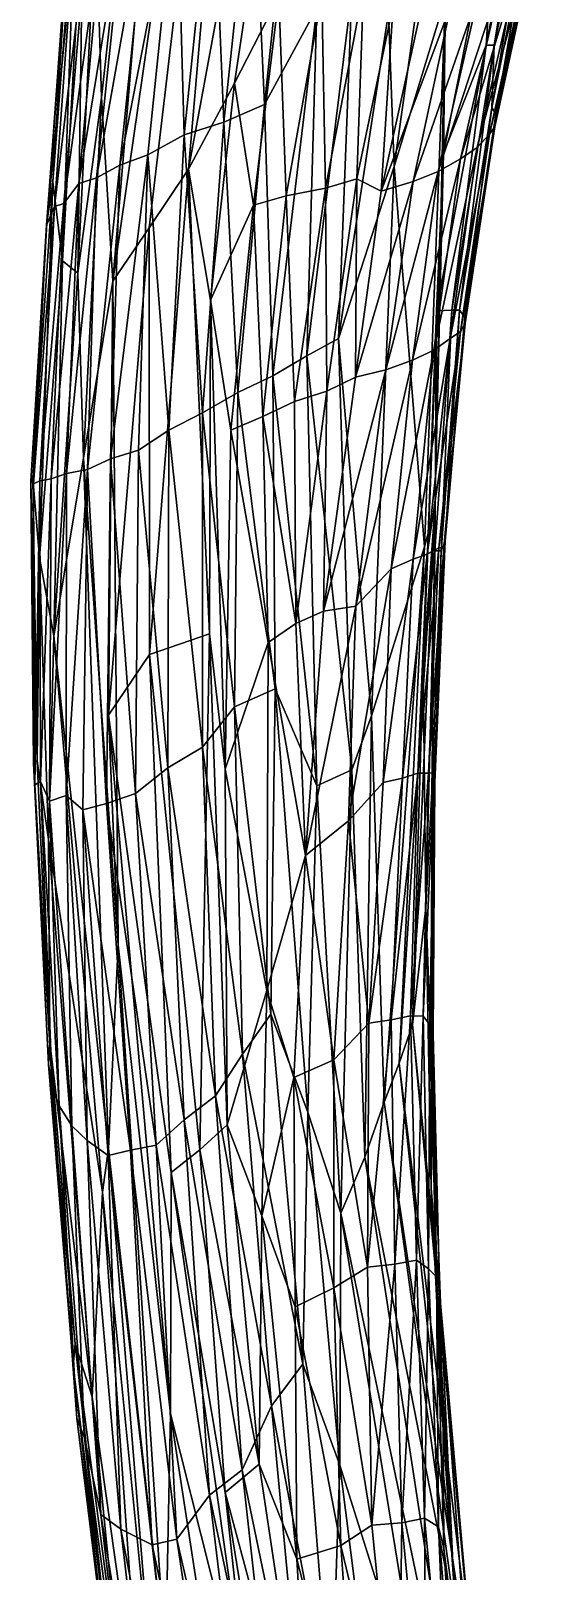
# Model space of a CAD drawing. Extents: x -1.56 to 1.56, y -5.64 to 3.99.
# Drawn here: x -1.072 to -0.78, y -4.516 to -3.631 of the extents above; entities that cross this region are included whole.
import ezdxf

# ---------------------------------------------------------------- set-up
doc = ezdxf.new("R2010")
doc.units = 0
doc.layers.add('MAMMOTH$LWO', color=1, linetype='CONTINUOUS')

msp = doc.modelspace()

# ---------------------------------------------------------------- linework, layer by layer
at = {"layer": 'MAMMOTH$LWO'}
for points in [[(-1.03429, -3.56271, 2.83357), (-1.03093, -3.66946, 2.77897), (-0.96575, -3.07878, 3.4037)], [(-1.03093, -3.66946, 2.77897), (-1.02451, -3.77511, 2.72269), (-0.96575, -3.07878, 3.4037)], [(-0.93016, -3.12251, 3.41771), (-0.96575, -3.07878, 3.4037), (-1.02451, -3.77511, 2.72269)], [(-1.02451, -3.77511, 2.72269), (-1.00351, -3.7444, 2.77259), (-0.93016, -3.12251, 3.41771)], [(-1.00351, -3.7444, 2.77259), (-0.98106, -3.71069, 2.81927), (-0.93016, -3.12251, 3.41771)], [(-0.87926, -3.15901, 3.42577), (-0.93016, -3.12251, 3.41771), (-0.98106, -3.71069, 2.81927)], [(-0.98106, -3.71069, 2.81927), (-0.95458, -3.66121, 2.87691), (-0.87926, -3.15901, 3.42577)], [(-0.95458, -3.66121, 2.87691), (-0.92901, -3.61146, 2.93473), (-0.87926, -3.15901, 3.42577)], [(-0.91599, -3.47113, 2.56502), (-0.93736, -3.6734, 2.41198), (-0.94407, -3.52638, 2.52479)], [(-0.93736, -3.6734, 2.41198), (-0.91599, -3.47113, 2.56502), (-0.90726, -3.61804, 2.45174)], [(-0.80527, -3.63942, 2.60022), (-0.80996, -3.63945, 2.5711), (-0.78007, -3.48715, 2.69904)], [(-0.80996, -3.63945, 2.5711), (-0.80402, -3.54842, 2.60977), (-0.78007, -3.48715, 2.69904)], [(-0.78086, -3.52314, 2.69731), (-0.80527, -3.63942, 2.60022), (-0.78007, -3.48715, 2.69904)], [(-0.80669, -3.67523, 2.59843), (-0.78086, -3.52314, 2.69731), (-0.78358, -3.55904, 2.69601)], [(-0.78086, -3.52314, 2.69731), (-0.80669, -3.67523, 2.59843), (-0.80527, -3.63942, 2.60022)], [(-0.96693, -3.53183, 2.52727), (-0.9835, -3.69086, 2.41111), (-0.98772, -3.54028, 2.53349)], [(-0.9835, -3.69086, 2.41111), (-0.96693, -3.53183, 2.52727), (-0.96066, -3.68369, 2.40646)], [(-0.96066, -3.68369, 2.40646), (-0.96693, -3.53183, 2.52727), (-0.94407, -3.52638, 2.52479)], [(-0.93736, -3.6734, 2.41198), (-0.96066, -3.68369, 2.40646), (-0.94407, -3.52638, 2.52479)], [(-0.86276, -3.70906, 2.43225), (-0.86611, -3.62078, 2.47817), (-0.83682, -3.52451, 2.57126)], [(-0.86276, -3.70906, 2.43225), (-0.83682, -3.52451, 2.57126), (-0.83323, -3.61205, 2.52434)], [(-1.00438, -3.70244, 2.41747), (-1.02041, -3.70845, 2.43623), (-0.98772, -3.54028, 2.53349)], [(-1.02041, -3.70845, 2.43623), (-1.00361, -3.54548, 2.55015), (-0.98772, -3.54028, 2.53349)], [(-0.9835, -3.69086, 2.41111), (-1.00438, -3.70244, 2.41747), (-0.98772, -3.54028, 2.53349)], [(-1.04988, -3.5709, 2.72385), (-1.05899, -3.71797, 2.6503), (-1.04567, -3.54743, 2.77844)], [(-1.05899, -3.71797, 2.6503), (-1.0533, -3.76333, 2.65907), (-1.04567, -3.54743, 2.77844)], [(-1.0533, -3.76333, 2.65907), (-1.04142, -3.55525, 2.8063), (-1.04567, -3.54743, 2.77844)], [(-1.00361, -3.54548, 2.55015), (-1.03378, -3.71566, 2.45551), (-1.01687, -3.55237, 2.5688)], [(-1.03378, -3.71566, 2.45551), (-1.00361, -3.54548, 2.55015), (-1.02041, -3.70845, 2.43623)], [(-0.80402, -3.54842, 2.60977), (-0.83448, -3.70159, 2.48272), (-0.83323, -3.61205, 2.52434)], [(-0.80402, -3.54842, 2.60977), (-0.80996, -3.63945, 2.5711), (-0.83448, -3.70159, 2.48272)], [(-1.04458, -3.77049, 2.68574), (-1.04142, -3.55525, 2.8063), (-1.0533, -3.76333, 2.65907)], [(-1.04142, -3.55525, 2.8063), (-1.04458, -3.77049, 2.68574), (-1.03429, -3.56271, 2.83357)], [(-1.03378, -3.71566, 2.45551), (-1.04395, -3.71892, 2.48173), (-1.01687, -3.55237, 2.5688)], [(-1.04395, -3.71892, 2.48173), (-1.0297, -3.5623, 2.59038), (-1.01687, -3.55237, 2.5688)], [(-1.0297, -3.5623, 2.59038), (-1.05267, -3.73034, 2.50506), (-1.03923, -3.57338, 2.61322)], [(-1.05267, -3.73034, 2.50506), (-1.0297, -3.5623, 2.59038), (-1.04395, -3.71892, 2.48173)], [(-1.04458, -3.77049, 2.68574), (-1.03093, -3.66946, 2.77897), (-1.03429, -3.56271, 2.83357)], [(-0.8044, -3.67902, 2.62847), (-0.80669, -3.67523, 2.59843), (-0.78358, -3.55904, 2.69601)], [(-0.80502, -3.68629, 2.65408), (-0.78111, -3.56701, 2.72165), (-0.78081, -3.57456, 2.74745)], [(-0.78111, -3.56701, 2.72165), (-0.80502, -3.68629, 2.65408), (-0.8044, -3.67902, 2.62847)], [(-0.78111, -3.56701, 2.72165), (-0.8044, -3.67902, 2.62847), (-0.78358, -3.55904, 2.69601)], [(-1.06243, -3.74147, 2.59573), (-1.04988, -3.5709, 2.72385), (-1.05128, -3.5944, 2.66912)], [(-1.05899, -3.71797, 2.6503), (-1.04988, -3.5709, 2.72385), (-1.06243, -3.74147, 2.59573)], [(-1.05267, -3.73034, 2.50506), (-1.05806, -3.73205, 2.53502), (-1.03923, -3.57338, 2.61322)], [(-1.05806, -3.73205, 2.53502), (-1.04719, -3.5836, 2.6409), (-1.03923, -3.57338, 2.61322)], [(-0.78441, -3.58371, 2.77235), (-0.80812, -3.69056, 2.68182), (-0.78081, -3.57456, 2.74745)], [(-0.80812, -3.69056, 2.68182), (-0.80502, -3.68629, 2.65408), (-0.78081, -3.57456, 2.74745)], [(-1.04719, -3.5836, 2.6409), (-1.06259, -3.7428, 2.56316), (-1.05128, -3.5944, 2.66912)], [(-1.06259, -3.7428, 2.56316), (-1.04719, -3.5836, 2.6409), (-1.05806, -3.73205, 2.53502)], [(-0.81506, -3.6983, 2.70598), (-0.78441, -3.58371, 2.77235), (-0.7909, -3.59185, 2.79698)], [(-0.78441, -3.58371, 2.77235), (-0.81506, -3.6983, 2.70598), (-0.80812, -3.69056, 2.68182)], [(-0.82463, -3.70477, 2.7309), (-0.81506, -3.6983, 2.70598), (-0.7909, -3.59185, 2.79698)], [(-0.8011, -3.60099, 2.81916), (-0.82463, -3.70477, 2.7309), (-0.7909, -3.59185, 2.79698)], [(-1.06259, -3.7428, 2.56316), (-1.06243, -3.74147, 2.59573), (-1.05128, -3.5944, 2.66912)], [(-0.83751, -3.71201, 2.75162), (-0.8011, -3.60099, 2.81916), (-0.81396, -3.60864, 2.84052)], [(-0.82463, -3.70477, 2.7309), (-0.8011, -3.60099, 2.81916), (-0.83751, -3.71201, 2.75162)], [(-0.95458, -3.66121, 2.87691), (-0.94357, -3.7313, 2.82399), (-0.92901, -3.61146, 2.93473)], [(-0.94357, -3.7313, 2.82399), (-0.92493, -3.72605, 2.82882), (-0.92901, -3.61146, 2.93473)], [(-0.92493, -3.72605, 2.82882), (-0.90442, -3.61058, 2.93416), (-0.92901, -3.61146, 2.93473)], [(-0.90218, -3.72149, 2.82464), (-0.90442, -3.61058, 2.93416), (-0.92493, -3.72605, 2.82882)], [(-0.91292, -3.81798, 2.32677), (-0.88723, -3.60878, 2.46928), (-0.89477, -3.80797, 2.34337)], [(-0.91292, -3.81798, 2.32677), (-0.90726, -3.61804, 2.45174), (-0.88723, -3.60878, 2.46928)], [(-0.90442, -3.61058, 2.93416), (-0.90218, -3.72149, 2.82464), (-0.8804, -3.60661, 2.93059)], [(-0.90218, -3.72149, 2.82464), (-0.88435, -3.71625, 2.81715), (-0.8804, -3.60661, 2.93059)], [(-0.88723, -3.60878, 2.46928), (-0.86611, -3.62078, 2.47817), (-0.89477, -3.80797, 2.34337)], [(-0.88435, -3.71625, 2.81715), (-0.86332, -3.61638, 2.90549), (-0.8804, -3.60661, 2.93059)], [(-0.85194, -3.71771, 2.77282), (-0.83751, -3.71201, 2.75162), (-0.81396, -3.60864, 2.84052)], [(-0.83019, -3.61655, 2.85973), (-0.85194, -3.71771, 2.77282), (-0.81396, -3.60864, 2.84052)], [(-0.93736, -3.6734, 2.41198), (-0.90726, -3.61804, 2.45174), (-0.93261, -3.82951, 2.31308)], [(-0.90726, -3.61804, 2.45174), (-0.91292, -3.81798, 2.32677), (-0.93261, -3.82951, 2.31308)], [(-0.87034, -3.72321, 2.78996), (-0.86332, -3.61638, 2.90549), (-0.88435, -3.71625, 2.81715)], [(-0.86332, -3.61638, 2.90549), (-0.87034, -3.72321, 2.78996), (-0.84831, -3.62287, 2.87785)], [(-0.87034, -3.72321, 2.78996), (-0.83019, -3.61655, 2.85973), (-0.84831, -3.62287, 2.87785)], [(-0.85194, -3.71771, 2.77282), (-0.83019, -3.61655, 2.85973), (-0.87034, -3.72321, 2.78996)], [(-0.84533, -3.92772, 2.36072), (-0.86276, -3.70906, 2.43225), (-0.83323, -3.61205, 2.52434)], [(-0.83943, -3.90594, 2.38811), (-0.84533, -3.92772, 2.36072), (-0.83323, -3.61205, 2.52434)], [(-0.83448, -3.70159, 2.48272), (-0.83943, -3.90594, 2.38811), (-0.83323, -3.61205, 2.52434)], [(-0.86611, -3.62078, 2.47817), (-0.86276, -3.70906, 2.43225), (-0.89477, -3.80797, 2.34337)], [(-0.80996, -3.63945, 2.5711), (-0.82976, -3.79168, 2.47107), (-0.83849, -3.79202, 2.44311)], [(-0.83448, -3.70159, 2.48272), (-0.80996, -3.63945, 2.5711), (-0.83849, -3.79202, 2.44311)], [(-0.82976, -3.79168, 2.47107), (-0.80527, -3.63942, 2.60022), (-0.82525, -3.79172, 2.50024)], [(-0.82976, -3.79168, 2.47107), (-0.80996, -3.63945, 2.5711), (-0.80527, -3.63942, 2.60022)], [(-0.80527, -3.63942, 2.60022), (-0.80669, -3.67523, 2.59843), (-0.82525, -3.79172, 2.50024)], [(-0.96838, -3.78592, 2.77256), (-0.95458, -3.66121, 2.87691), (-0.98106, -3.71069, 2.81927)], [(-0.94357, -3.7313, 2.82399), (-0.95458, -3.66121, 2.87691), (-0.96838, -3.78592, 2.77256)], [(-1.04458, -3.77049, 2.68574), (-1.04136, -3.87678, 2.63059), (-1.03093, -3.66946, 2.77897)], [(-1.03093, -3.66946, 2.77897), (-1.04136, -3.87678, 2.63059), (-1.02451, -3.77511, 2.72269)], [(-0.95273, -3.83892, 2.30581), (-0.96066, -3.68369, 2.40646), (-0.93736, -3.6734, 2.41198)], [(-0.95273, -3.83892, 2.30581), (-0.93736, -3.6734, 2.41198), (-0.93261, -3.82951, 2.31308)], [(-0.80669, -3.67523, 2.59843), (-0.82231, -3.7957, 2.53046), (-0.82525, -3.79172, 2.50024)], [(-0.82231, -3.7957, 2.53046), (-0.80669, -3.67523, 2.59843), (-0.8044, -3.67902, 2.62847)], [(-0.82231, -3.7957, 2.53046), (-0.8044, -3.67902, 2.62847), (-0.82194, -3.79944, 2.56082)], [(-0.8044, -3.67902, 2.62847), (-0.80502, -3.68629, 2.65408), (-0.82194, -3.79944, 2.56082)], [(-0.99224, -3.86064, 2.3068), (-1.00438, -3.70244, 2.41747), (-0.9835, -3.69086, 2.41111)], [(-0.99224, -3.86064, 2.3068), (-0.9835, -3.69086, 2.41111), (-0.97286, -3.8507, 2.30317)], [(-0.9835, -3.69086, 2.41111), (-0.96066, -3.68369, 2.40646), (-0.97286, -3.8507, 2.30317)], [(-0.96066, -3.68369, 2.40646), (-0.95273, -3.83892, 2.30581), (-0.97286, -3.8507, 2.30317)], [(-0.80812, -3.69056, 2.68182), (-0.81506, -3.6983, 2.70598), (-0.83057, -3.80791, 2.61684)], [(-0.8248, -3.80399, 2.58902), (-0.80812, -3.69056, 2.68182), (-0.83057, -3.80791, 2.61684)], [(-0.80502, -3.68629, 2.65408), (-0.8248, -3.80399, 2.58902), (-0.82194, -3.79944, 2.56082)], [(-0.8248, -3.80399, 2.58902), (-0.80502, -3.68629, 2.65408), (-0.80812, -3.69056, 2.68182)], [(-0.81506, -3.6983, 2.70598), (-0.83998, -3.81474, 2.64238), (-0.83057, -3.80791, 2.61684)], [(-0.83998, -3.81474, 2.64238), (-0.81506, -3.6983, 2.70598), (-0.82463, -3.70477, 2.7309)], [(-1.02041, -3.70845, 2.43623), (-1.02576, -3.87717, 2.33009), (-1.03903, -3.88322, 2.34866)], [(-1.03378, -3.71566, 2.45551), (-1.02041, -3.70845, 2.43623), (-1.03903, -3.88322, 2.34866)], [(-1.02576, -3.87717, 2.33009), (-1.00438, -3.70244, 2.41747), (-1.00972, -3.87224, 2.31383)], [(-1.00438, -3.70244, 2.41747), (-1.02576, -3.87717, 2.33009), (-1.02041, -3.70845, 2.43623)], [(-1.00438, -3.70244, 2.41747), (-0.99224, -3.86064, 2.3068), (-1.00972, -3.87224, 2.31383)], [(-0.86276, -3.70906, 2.43225), (-0.87587, -4.02476, 2.26809), (-0.89477, -3.80797, 2.34337)], [(-0.87587, -4.02476, 2.26809), (-0.86276, -3.70906, 2.43225), (-0.84533, -3.92772, 2.36072)], [(-0.83998, -3.81474, 2.64238), (-0.82463, -3.70477, 2.7309), (-0.85236, -3.82044, 2.66686)], [(-0.82463, -3.70477, 2.7309), (-0.83751, -3.71201, 2.75162), (-0.85236, -3.82044, 2.66686)], [(-0.84618, -3.99734, 2.35063), (-0.83448, -3.70159, 2.48272), (-0.83849, -3.79202, 2.44311)], [(-0.83943, -3.90594, 2.38811), (-0.83448, -3.70159, 2.48272), (-0.84618, -3.99734, 2.35063)], [(-1.05899, -3.71797, 2.6503), (-1.06243, -3.74147, 2.59573), (-1.07045, -3.88851, 2.52203)], [(-1.0666, -3.93392, 2.53098), (-1.05899, -3.71797, 2.6503), (-1.07045, -3.88851, 2.52203)], [(-1.05899, -3.71797, 2.6503), (-1.0666, -3.93392, 2.53098), (-1.0533, -3.76333, 2.65907)], [(-1.05103, -3.88551, 2.37292), (-1.03378, -3.71566, 2.45551), (-1.03903, -3.88322, 2.34866)], [(-1.03378, -3.71566, 2.45551), (-1.05103, -3.88551, 2.37292), (-1.04395, -3.71892, 2.48173)], [(-1.00351, -3.7444, 2.77259), (-1.00341, -3.98962, 2.62945), (-0.98106, -3.71069, 2.81927)], [(-1.00341, -3.98962, 2.62945), (-0.96899, -3.97761, 2.64751), (-0.98106, -3.71069, 2.81927)], [(-0.96899, -3.97761, 2.64751), (-0.96838, -3.78592, 2.77256), (-0.98106, -3.71069, 2.81927)], [(-0.90218, -3.72149, 2.82464), (-0.90148, -3.83833, 2.71877), (-0.88435, -3.71625, 2.81715)], [(-0.88435, -3.71625, 2.81715), (-0.90148, -3.83833, 2.71877), (-0.88498, -3.83019, 2.70792)], [(-0.87034, -3.72321, 2.78996), (-0.88435, -3.71625, 2.81715), (-0.88498, -3.83019, 2.70792)], [(-0.86752, -3.826, 2.68813), (-0.85194, -3.71771, 2.77282), (-0.88498, -3.83019, 2.70792)], [(-0.85194, -3.71771, 2.77282), (-0.87034, -3.72321, 2.78996), (-0.88498, -3.83019, 2.70792)], [(-0.83751, -3.71201, 2.75162), (-0.86752, -3.826, 2.68813), (-0.85236, -3.82044, 2.66686)], [(-0.86752, -3.826, 2.68813), (-0.83751, -3.71201, 2.75162), (-0.85194, -3.71771, 2.77282)], [(-1.04395, -3.71892, 2.48173), (-1.05103, -3.88551, 2.37292), (-1.05984, -3.88854, 2.39853)], [(-1.05267, -3.73034, 2.50506), (-1.04395, -3.71892, 2.48173), (-1.05984, -3.88854, 2.39853)], [(-0.94357, -3.7313, 2.82399), (-0.93819, -3.85287, 2.72644), (-0.92493, -3.72605, 2.82882)], [(-0.92493, -3.72605, 2.82882), (-0.93819, -3.85287, 2.72644), (-0.92001, -3.84427, 2.72701)], [(-0.90218, -3.72149, 2.82464), (-0.92493, -3.72605, 2.82882), (-0.92001, -3.84427, 2.72701)], [(-0.90148, -3.83833, 2.71877), (-0.90218, -3.72149, 2.82464), (-0.92001, -3.84427, 2.72701)], [(-1.05806, -3.73205, 2.53502), (-1.06638, -3.88986, 2.42776), (-1.07013, -3.89152, 2.45749)], [(-1.06259, -3.7428, 2.56316), (-1.05806, -3.73205, 2.53502), (-1.07013, -3.89152, 2.45749)], [(-1.06638, -3.88986, 2.42776), (-1.05267, -3.73034, 2.50506), (-1.05984, -3.88854, 2.39853)], [(-1.05267, -3.73034, 2.50506), (-1.06638, -3.88986, 2.42776), (-1.05806, -3.73205, 2.53502)], [(-0.94357, -3.7313, 2.82399), (-0.96838, -3.78592, 2.77256), (-0.95672, -3.86067, 2.7249)], [(-0.93819, -3.85287, 2.72644), (-0.94357, -3.7313, 2.82399), (-0.95672, -3.86067, 2.7249)], [(-1.06243, -3.74147, 2.59573), (-1.07158, -3.88999, 2.48976), (-1.07045, -3.88851, 2.52203)], [(-1.06259, -3.7428, 2.56316), (-1.07158, -3.88999, 2.48976), (-1.06243, -3.74147, 2.59573)], [(-1.07158, -3.88999, 2.48976), (-1.06259, -3.7428, 2.56316), (-1.07013, -3.89152, 2.45749)], [(-1.02696, -4.02441, 2.58616), (-1.00351, -3.7444, 2.77259), (-1.02451, -3.77511, 2.72269)], [(-1.00341, -3.98962, 2.62945), (-1.00351, -3.7444, 2.77259), (-1.02696, -4.02441, 2.58616)], [(-1.0533, -3.76333, 2.65907), (-1.0666, -3.93392, 2.53098), (-1.05835, -3.97889, 2.539)], [(-1.04458, -3.77049, 2.68574), (-1.0533, -3.76333, 2.65907), (-1.05835, -3.97889, 2.539)], [(-1.04136, -3.87678, 2.63059), (-1.04458, -3.77049, 2.68574), (-1.05835, -3.97889, 2.539)], [(-1.04136, -3.87678, 2.63059), (-1.02132, -4.15672, 2.50796), (-1.02451, -3.77511, 2.72269)], [(-1.02132, -4.15672, 2.50796), (-1.02696, -4.02441, 2.58616), (-1.02451, -3.77511, 2.72269)], [(-0.95998, -4.05554, 2.60482), (-0.96838, -3.78592, 2.77256), (-0.96899, -3.97761, 2.64751)], [(-0.96838, -3.78592, 2.77256), (-0.95998, -4.05554, 2.60482), (-0.95672, -3.86067, 2.7249)], [(-0.83938, -3.93007, 2.40052), (-0.84618, -3.99734, 2.35063), (-0.83849, -3.79202, 2.44311)], [(-0.82976, -3.79168, 2.47107), (-0.83938, -3.93007, 2.40052), (-0.83849, -3.79202, 2.44311)], [(-0.83938, -3.93007, 2.40052), (-0.82976, -3.79168, 2.47107), (-0.83584, -3.93001, 2.42968)], [(-0.83584, -3.93001, 2.42968), (-0.82976, -3.79168, 2.47107), (-0.82525, -3.79172, 2.50024)], [(-0.83356, -3.92453, 2.4588), (-0.83584, -3.93001, 2.42968), (-0.82525, -3.79172, 2.50024)], [(-0.8342, -3.9281, 2.48888), (-0.82231, -3.7957, 2.53046), (-0.82194, -3.79944, 2.56082)], [(-0.83356, -3.92453, 2.4588), (-0.82231, -3.7957, 2.53046), (-0.8342, -3.9281, 2.48888)], [(-0.82231, -3.7957, 2.53046), (-0.83356, -3.92453, 2.4588), (-0.82525, -3.79172, 2.50024)], [(-0.84386, -3.93192, 2.54311), (-0.8248, -3.80399, 2.58902), (-0.83057, -3.80791, 2.61684)], [(-0.8372, -3.92835, 2.51588), (-0.8248, -3.80399, 2.58902), (-0.84386, -3.93192, 2.54311)], [(-0.8372, -3.92835, 2.51588), (-0.8342, -3.9281, 2.48888), (-0.82194, -3.79944, 2.56082)], [(-0.8248, -3.80399, 2.58902), (-0.8372, -3.92835, 2.51588), (-0.82194, -3.79944, 2.56082)], [(-0.88706, -4.05579, 2.24239), (-0.91292, -3.81798, 2.32677), (-0.89477, -3.80797, 2.34337)], [(-0.87587, -4.02476, 2.26809), (-0.88706, -4.05579, 2.24239), (-0.89477, -3.80797, 2.34337)], [(-0.86446, -3.94028, 2.59086), (-0.83998, -3.81474, 2.64238), (-0.85236, -3.82044, 2.66686)], [(-0.83998, -3.81474, 2.64238), (-0.86446, -3.94028, 2.59086), (-0.85198, -3.93486, 2.56702)], [(-0.83998, -3.81474, 2.64238), (-0.85198, -3.93486, 2.56702), (-0.83057, -3.80791, 2.61684)], [(-0.85198, -3.93486, 2.56702), (-0.84386, -3.93192, 2.54311), (-0.83057, -3.80791, 2.61684)], [(-0.91292, -3.81798, 2.32677), (-0.90733, -4.06513, 2.22375), (-0.93261, -3.82951, 2.31308)], [(-0.90733, -4.06513, 2.22375), (-0.91292, -3.81798, 2.32677), (-0.88706, -4.05579, 2.24239)], [(-0.86752, -3.826, 2.68813), (-0.88479, -3.96186, 2.60867), (-0.85236, -3.82044, 2.66686)], [(-0.88479, -3.96186, 2.60867), (-0.86446, -3.94028, 2.59086), (-0.85236, -3.82044, 2.66686)], [(-0.93124, -4.00923, 2.23466), (-0.95273, -3.83892, 2.30581), (-0.93261, -3.82951, 2.31308)], [(-0.90733, -4.06513, 2.22375), (-0.93124, -4.00923, 2.23466), (-0.93261, -3.82951, 2.31308)], [(-0.9035, -3.9647, 2.62628), (-0.86752, -3.826, 2.68813), (-0.88498, -3.83019, 2.70792)], [(-0.86752, -3.826, 2.68813), (-0.9035, -3.9647, 2.62628), (-0.88479, -3.96186, 2.60867)], [(-0.90148, -3.83833, 2.71877), (-0.9035, -3.9647, 2.62628), (-0.88498, -3.83019, 2.70792)], [(-0.95273, -3.83892, 2.30581), (-0.95459, -4.01967, 2.22904), (-0.97286, -3.8507, 2.30317)], [(-0.95459, -4.01967, 2.22904), (-0.95273, -3.83892, 2.30581), (-0.93124, -4.00923, 2.23466)], [(-0.9193, -3.97179, 2.63569), (-0.90148, -3.83833, 2.71877), (-0.92001, -3.84427, 2.72701)], [(-0.90148, -3.83833, 2.71877), (-0.9193, -3.97179, 2.63569), (-0.9035, -3.9647, 2.62628)], [(-0.97288, -4.0429, 2.22347), (-0.99224, -3.86064, 2.3068), (-0.97286, -3.8507, 2.30317)], [(-0.95459, -4.01967, 2.22904), (-0.97288, -4.0429, 2.22347), (-0.97286, -3.8507, 2.30317)], [(-0.93819, -3.85287, 2.72644), (-0.9193, -3.97179, 2.63569), (-0.92001, -3.84427, 2.72701)], [(-0.93526, -3.98264, 2.63851), (-0.93819, -3.85287, 2.72644), (-0.95672, -3.86067, 2.7249)], [(-0.93526, -3.98264, 2.63851), (-0.9193, -3.97179, 2.63569), (-0.93819, -3.85287, 2.72644)], [(-0.99224, -3.86064, 2.3068), (-0.99295, -4.05478, 2.23093), (-1.00972, -3.87224, 2.31383)], [(-0.99295, -4.05478, 2.23093), (-0.99224, -3.86064, 2.3068), (-0.97288, -4.0429, 2.22347)], [(-0.95998, -4.05554, 2.60482), (-0.93526, -3.98264, 2.63851), (-0.95672, -3.86067, 2.7249)], [(-1.02703, -4.27344, 2.45488), (-1.04136, -3.87678, 2.63059), (-1.05835, -3.97889, 2.539)], [(-1.02132, -4.15672, 2.50796), (-1.04136, -3.87678, 2.63059), (-1.02703, -4.27344, 2.45488)], [(-1.02576, -3.87717, 2.33009), (-1.02801, -4.07524, 2.25746), (-1.03903, -3.88322, 2.34866)], [(-1.02801, -4.07524, 2.25746), (-1.02576, -3.87717, 2.33009), (-1.01142, -4.06949, 2.23955)], [(-1.01142, -4.06949, 2.23955), (-1.02576, -3.87717, 2.33009), (-1.00972, -3.87224, 2.31383)], [(-0.99295, -4.05478, 2.23093), (-1.01142, -4.06949, 2.23955), (-1.00972, -3.87224, 2.31383)], [(-1.05103, -3.88551, 2.37292), (-1.06089, -4.07382, 2.32682), (-1.05984, -3.88854, 2.39853)], [(-1.06089, -4.07382, 2.32682), (-1.05103, -3.88551, 2.37292), (-1.05124, -4.07063, 2.30034)], [(-1.04175, -4.07878, 2.27489), (-1.05124, -4.07063, 2.30034), (-1.03903, -3.88322, 2.34866)], [(-1.05124, -4.07063, 2.30034), (-1.05103, -3.88551, 2.37292), (-1.03903, -3.88322, 2.34866)], [(-1.02801, -4.07524, 2.25746), (-1.04175, -4.07878, 2.27489), (-1.03903, -3.88322, 2.34866)], [(-1.07158, -3.88999, 2.48976), (-1.06802, -4.05062, 2.45249), (-1.07045, -3.88851, 2.52203)], [(-1.07, -4.05203, 2.41992), (-1.07158, -3.88999, 2.48976), (-1.07013, -3.89152, 2.45749)], [(-1.06802, -4.05062, 2.45249), (-1.07158, -3.88999, 2.48976), (-1.07, -4.05203, 2.41992)], [(-1.06802, -4.05062, 2.45249), (-1.0666, -3.93392, 2.53098), (-1.07045, -3.88851, 2.52203)], [(-1.06638, -3.88986, 2.42776), (-1.06918, -4.06451, 2.38697), (-1.07013, -3.89152, 2.45749)], [(-1.06918, -4.06451, 2.38697), (-1.07, -4.05203, 2.41992), (-1.07013, -3.89152, 2.45749)], [(-1.06918, -4.06451, 2.38697), (-1.06638, -3.88986, 2.42776), (-1.06601, -4.06265, 2.35652)], [(-1.06601, -4.06265, 2.35652), (-1.06638, -3.88986, 2.42776), (-1.05984, -3.88854, 2.39853)], [(-1.06089, -4.07382, 2.32682), (-1.06601, -4.06265, 2.35652), (-1.05984, -3.88854, 2.39853)], [(-0.86003, -4.22452, 2.23101), (-0.83943, -3.90594, 2.38811), (-0.8523, -4.2024, 2.25743)], [(-0.86003, -4.22452, 2.23101), (-0.84533, -3.92772, 2.36072), (-0.83943, -3.90594, 2.38811)], [(-0.83943, -3.90594, 2.38811), (-0.84618, -3.99734, 2.35063), (-0.8523, -4.2024, 2.25743)], [(-0.87587, -4.02476, 2.26809), (-0.84533, -3.92772, 2.36072), (-0.86858, -4.24682, 2.20508)], [(-0.84533, -3.92772, 2.36072), (-0.86003, -4.22452, 2.23101), (-0.86858, -4.24682, 2.20508)], [(-0.84318, -4.05778, 2.44464), (-0.8372, -3.92835, 2.51588), (-0.84919, -4.05779, 2.47148)], [(-0.8372, -3.92835, 2.51588), (-0.84386, -3.93192, 2.54311), (-0.84919, -4.05779, 2.47148)], [(-0.84468, -4.13503, 2.30724), (-0.84618, -3.99734, 2.35063), (-0.83938, -3.93007, 2.40052)], [(-0.84468, -4.13503, 2.30724), (-0.83938, -3.93007, 2.40052), (-0.84121, -4.06833, 2.35856)], [(-0.8342, -3.9281, 2.48888), (-0.84318, -4.05778, 2.44464), (-0.83986, -4.05744, 2.41731)], [(-0.84318, -4.05778, 2.44464), (-0.8342, -3.9281, 2.48888), (-0.8372, -3.92835, 2.51588)], [(-0.83584, -3.93001, 2.42968), (-0.83943, -4.06292, 2.38794), (-0.84121, -4.06833, 2.35856)], [(-0.83938, -3.93007, 2.40052), (-0.83584, -3.93001, 2.42968), (-0.84121, -4.06833, 2.35856)], [(-0.83943, -4.06292, 2.38794), (-0.83356, -3.92453, 2.4588), (-0.83986, -4.05744, 2.41731)], [(-0.83356, -3.92453, 2.4588), (-0.8342, -3.9281, 2.48888), (-0.83986, -4.05744, 2.41731)], [(-0.83943, -4.06292, 2.38794), (-0.83584, -3.93001, 2.42968), (-0.83356, -3.92453, 2.4588)], [(-1.06802, -4.05062, 2.45249), (-1.06136, -4.09595, 2.46121), (-1.0666, -3.93392, 2.53098)], [(-1.0666, -3.93392, 2.53098), (-1.06136, -4.09595, 2.46121), (-1.05835, -3.97889, 2.539)], [(-0.85198, -3.93486, 2.56702), (-0.86446, -3.94028, 2.59086), (-0.86916, -4.06306, 2.51866)], [(-0.85798, -4.06072, 2.49555), (-0.85198, -3.93486, 2.56702), (-0.86916, -4.06306, 2.51866)], [(-0.84386, -3.93192, 2.54311), (-0.85798, -4.06072, 2.49555), (-0.84919, -4.05779, 2.47148)], [(-0.85798, -4.06072, 2.49555), (-0.84386, -3.93192, 2.54311), (-0.85198, -3.93486, 2.56702)], [(-0.86446, -3.94028, 2.59086), (-0.88906, -4.08511, 2.53759), (-0.86916, -4.06306, 2.51866)], [(-0.88906, -4.08511, 2.53759), (-0.86446, -3.94028, 2.59086), (-0.88479, -3.96186, 2.60867)], [(-0.9035, -3.9647, 2.62628), (-0.9193, -3.97179, 2.63569), (-0.91367, -4.10501, 2.5527)], [(-0.88479, -3.96186, 2.60867), (-0.9035, -3.9647, 2.62628), (-0.91367, -4.10501, 2.5527)], [(-0.88906, -4.08511, 2.53759), (-0.88479, -3.96186, 2.60867), (-0.91367, -4.10501, 2.5527)], [(-0.9193, -3.97179, 2.63569), (-0.93526, -3.98264, 2.63851), (-0.91367, -4.10501, 2.5527)], [(-1.06136, -4.09595, 2.46121), (-1.03033, -4.29853, 2.43127), (-1.05835, -3.97889, 2.539)], [(-1.03033, -4.29853, 2.43127), (-1.02703, -4.27344, 2.45488), (-1.05835, -3.97889, 2.539)], [(-1.00341, -3.98962, 2.62945), (-0.9745, -4.27423, 2.49382), (-0.96899, -3.97761, 2.64751)], [(-0.96899, -3.97761, 2.64751), (-0.9745, -4.27423, 2.49382), (-0.95879, -4.25993, 2.50182)], [(-0.95998, -4.05554, 2.60482), (-0.96899, -3.97761, 2.64751), (-0.95879, -4.25993, 2.50182)], [(-0.95998, -4.05554, 2.60482), (-0.93601, -4.18272, 2.52781), (-0.93526, -3.98264, 2.63851)], [(-0.93526, -3.98264, 2.63851), (-0.93601, -4.18272, 2.52781), (-0.91367, -4.10501, 2.5527)], [(-1.00341, -3.98962, 2.62945), (-1.02696, -4.02441, 2.58616), (-0.99087, -4.28724, 2.48388)], [(-0.9745, -4.27423, 2.49382), (-1.00341, -3.98962, 2.62945), (-0.99087, -4.28724, 2.48388)], [(-0.84618, -3.99734, 2.35063), (-0.84468, -4.13503, 2.30724), (-0.8523, -4.2024, 2.25743)], [(-0.95459, -4.01967, 2.22904), (-0.93124, -4.00923, 2.23466), (-0.93375, -4.1962, 2.17424)], [(-0.93124, -4.00923, 2.23466), (-0.91241, -4.25266, 2.16394), (-0.93375, -4.1962, 2.17424)], [(-0.91241, -4.25266, 2.16394), (-0.93124, -4.00923, 2.23466), (-0.90733, -4.06513, 2.22375)], [(-1.02696, -4.02441, 2.58616), (-0.9914, -4.42589, 2.42247), (-0.99087, -4.28724, 2.48388)], [(-1.02132, -4.15672, 2.50796), (-0.9914, -4.42589, 2.42247), (-1.02696, -4.02441, 2.58616)], [(-0.94989, -4.21922, 2.16815), (-0.97288, -4.0429, 2.22347), (-0.95459, -4.01967, 2.22904)], [(-0.94989, -4.21922, 2.16815), (-0.95459, -4.01967, 2.22904), (-0.93375, -4.1962, 2.17424)], [(-0.87963, -4.27843, 2.18096), (-0.88706, -4.05579, 2.24239), (-0.87587, -4.02476, 2.26809)], [(-0.87963, -4.27843, 2.18096), (-0.87587, -4.02476, 2.26809), (-0.86858, -4.24682, 2.20508)], [(-0.99295, -4.05478, 2.23093), (-0.97288, -4.0429, 2.22347), (-0.96552, -4.24328, 2.16608)], [(-0.97288, -4.0429, 2.22347), (-0.94989, -4.21922, 2.16815), (-0.96552, -4.24328, 2.16608)], [(-1.06802, -4.05062, 2.45249), (-1.07, -4.05203, 2.41992), (-1.0606, -4.21247, 2.38252)], [(-1.07, -4.05203, 2.41992), (-1.06145, -4.22517, 2.34991), (-1.0606, -4.21247, 2.38252)], [(-1.06918, -4.06451, 2.38697), (-1.06145, -4.22517, 2.34991), (-1.07, -4.05203, 2.41992)], [(-1.06136, -4.09595, 2.46121), (-1.06802, -4.05062, 2.45249), (-1.0606, -4.21247, 2.38252)], [(-1.06918, -4.06451, 2.38697), (-1.06601, -4.06265, 2.35652), (-1.05935, -4.23766, 2.31727)], [(-1.06601, -4.06265, 2.35652), (-1.05524, -4.24903, 2.28799), (-1.05935, -4.23766, 2.31727)], [(-1.06089, -4.07382, 2.32682), (-1.05524, -4.24903, 2.28799), (-1.06601, -4.06265, 2.35652)], [(-0.98355, -4.25709, 2.17168), (-1.01142, -4.06949, 2.23955), (-0.99295, -4.05478, 2.23093)], [(-0.98355, -4.25709, 2.17168), (-0.99295, -4.05478, 2.23093), (-0.96552, -4.24328, 2.16608)], [(-0.93601, -4.18272, 2.52781), (-0.95998, -4.05554, 2.60482), (-0.95879, -4.25993, 2.50182)], [(-0.90733, -4.06513, 2.22375), (-0.88706, -4.05579, 2.24239), (-0.89337, -4.31067, 2.15911)], [(-0.88706, -4.05579, 2.24239), (-0.87963, -4.27843, 2.18096), (-0.89337, -4.31067, 2.15911)], [(-0.88906, -4.08511, 2.53759), (-0.87728, -4.20136, 2.46401), (-0.86916, -4.06306, 2.51866)], [(-0.87728, -4.20136, 2.46401), (-0.85798, -4.06072, 2.49555), (-0.86916, -4.06306, 2.51866)], [(-0.85798, -4.06072, 2.49555), (-0.87728, -4.20136, 2.46401), (-0.86447, -4.19955, 2.44222)], [(-0.85798, -4.06072, 2.49555), (-0.86447, -4.19955, 2.44222), (-0.84919, -4.05779, 2.47148)], [(-0.86447, -4.19955, 2.44222), (-0.8535, -4.19724, 2.41459), (-0.84919, -4.05779, 2.47148)], [(-0.8535, -4.19724, 2.41459), (-0.84318, -4.05778, 2.44464), (-0.84919, -4.05779, 2.47148)], [(-0.84622, -4.19747, 2.38845), (-0.84318, -4.05778, 2.44464), (-0.8535, -4.19724, 2.41459)], [(-0.84622, -4.19747, 2.38845), (-0.84235, -4.20226, 2.36364), (-0.83986, -4.05744, 2.41731)], [(-0.84318, -4.05778, 2.44464), (-0.84622, -4.19747, 2.38845), (-0.83986, -4.05744, 2.41731)], [(-0.84235, -4.20226, 2.36364), (-0.83943, -4.06292, 2.38794), (-0.83986, -4.05744, 2.41731)], [(-0.84033, -4.20781, 2.33457), (-0.83943, -4.06292, 2.38794), (-0.84235, -4.20226, 2.36364)], [(-0.83943, -4.06292, 2.38794), (-0.84033, -4.20781, 2.33457), (-0.84121, -4.06833, 2.35856)], [(-1.06145, -4.22517, 2.34991), (-1.06918, -4.06451, 2.38697), (-1.05935, -4.23766, 2.31727)], [(-1.06089, -4.07382, 2.32682), (-1.05124, -4.07063, 2.30034), (-1.04808, -4.2604, 2.25937)], [(-1.05124, -4.07063, 2.30034), (-1.03911, -4.26884, 2.23494), (-1.04808, -4.2604, 2.25937)], [(-1.04175, -4.07878, 2.27489), (-1.03911, -4.26884, 2.23494), (-1.05124, -4.07063, 2.30034)], [(-1.02801, -4.07524, 2.25746), (-1.01142, -4.06949, 2.23955), (-0.99951, -4.2716, 2.18066)], [(-1.01142, -4.06949, 2.23955), (-0.98355, -4.25709, 2.17168), (-0.99951, -4.2716, 2.18066)], [(-0.91241, -4.25266, 2.16394), (-0.90733, -4.06513, 2.22375), (-0.89337, -4.31067, 2.15911)], [(-0.8415, -4.29619, 2.29155), (-0.84468, -4.13503, 2.30724), (-0.84121, -4.06833, 2.35856)], [(-0.84033, -4.20781, 2.33457), (-0.8415, -4.29619, 2.29155), (-0.84121, -4.06833, 2.35856)], [(-1.05524, -4.24903, 2.28799), (-1.06089, -4.07382, 2.32682), (-1.04808, -4.2604, 2.25937)], [(-1.01437, -4.2744, 2.19545), (-1.04175, -4.07878, 2.27489), (-1.02801, -4.07524, 2.25746)], [(-1.04175, -4.07878, 2.27489), (-1.01437, -4.2744, 2.19545), (-1.02723, -4.27744, 2.21195)], [(-1.03911, -4.26884, 2.23494), (-1.04175, -4.07878, 2.27489), (-1.02723, -4.27744, 2.21195)], [(-1.01437, -4.2744, 2.19545), (-1.02801, -4.07524, 2.25746), (-0.99951, -4.2716, 2.18066)], [(-0.89752, -4.22247, 2.48144), (-0.88906, -4.08511, 2.53759), (-0.91367, -4.10501, 2.5527)], [(-0.88906, -4.08511, 2.53759), (-0.89752, -4.22247, 2.48144), (-0.87728, -4.20136, 2.46401)], [(-1.03624, -4.41618, 2.35471), (-1.06136, -4.09595, 2.46121), (-1.0606, -4.21247, 2.38252)], [(-1.03033, -4.29853, 2.43127), (-1.06136, -4.09595, 2.46121), (-1.03624, -4.41618, 2.35471)], [(-0.93601, -4.18272, 2.52781), (-0.92039, -4.23275, 2.49606), (-0.91367, -4.10501, 2.5527)], [(-0.92039, -4.23275, 2.49606), (-0.89752, -4.22247, 2.48144), (-0.91367, -4.10501, 2.5527)], [(-0.84468, -4.13503, 2.30724), (-0.83618, -4.36236, 2.24472), (-0.8523, -4.2024, 2.25743)], [(-0.83618, -4.36236, 2.24472), (-0.84468, -4.13503, 2.30724), (-0.8415, -4.29619, 2.29155)], [(-1.02132, -4.15672, 2.50796), (-1.02703, -4.27344, 2.45488), (-0.99416, -4.56784, 2.37072)], [(-0.9914, -4.42589, 2.42247), (-1.02132, -4.15672, 2.50796), (-0.99416, -4.56784, 2.37072)], [(-0.93891, -4.31213, 2.4754), (-0.93601, -4.18272, 2.52781), (-0.95879, -4.25993, 2.50182)], [(-0.93891, -4.31213, 2.4754), (-0.92039, -4.23275, 2.49606), (-0.93601, -4.18272, 2.52781)], [(-0.91526, -4.39746, 2.12729), (-0.94989, -4.21922, 2.16815), (-0.93375, -4.1962, 2.17424)], [(-0.91241, -4.25266, 2.16394), (-0.91526, -4.39746, 2.12729), (-0.93375, -4.1962, 2.17424)], [(-0.87728, -4.20136, 2.46401), (-0.89752, -4.22247, 2.48144), (-0.87821, -4.34161, 2.41362)], [(-0.86447, -4.19955, 2.44222), (-0.87728, -4.20136, 2.46401), (-0.87821, -4.34161, 2.41362)], [(-0.8625, -4.33991, 2.38779), (-0.86447, -4.19955, 2.44222), (-0.87821, -4.34161, 2.41362)], [(-0.8625, -4.33991, 2.38779), (-0.8535, -4.19724, 2.41459), (-0.86447, -4.19955, 2.44222)], [(-0.8535, -4.19724, 2.41459), (-0.8625, -4.33991, 2.38779), (-0.85006, -4.33772, 2.36027)], [(-0.81663, -4.58172, 2.20328), (-0.86003, -4.22452, 2.23101), (-0.8523, -4.2024, 2.25743)], [(-0.84622, -4.19747, 2.38845), (-0.8535, -4.19724, 2.41459), (-0.85006, -4.33772, 2.36027)], [(-0.83618, -4.36236, 2.24472), (-0.81663, -4.58172, 2.20328), (-0.8523, -4.2024, 2.25743)], [(-0.84311, -4.34257, 2.3358), (-0.84622, -4.19747, 2.38845), (-0.85006, -4.33772, 2.36027)], [(-0.84311, -4.34257, 2.3358), (-0.84235, -4.20226, 2.36364), (-0.84622, -4.19747, 2.38845)], [(-0.84235, -4.20226, 2.36364), (-0.84311, -4.34257, 2.3358), (-0.83848, -4.3473, 2.31072)], [(-0.84033, -4.20781, 2.33457), (-0.84235, -4.20226, 2.36364), (-0.83848, -4.3473, 2.31072)], [(-1.06145, -4.22517, 2.34991), (-1.04609, -4.38577, 2.33727), (-1.0606, -4.21247, 2.38252)], [(-1.04609, -4.38577, 2.33727), (-1.03624, -4.41618, 2.35471), (-1.0606, -4.21247, 2.38252)], [(-0.83476, -4.43545, 2.26774), (-0.8415, -4.29619, 2.29155), (-0.84033, -4.20781, 2.33457)], [(-0.83476, -4.43545, 2.26774), (-0.84033, -4.20781, 2.33457), (-0.83848, -4.3473, 2.31072)], [(-0.94989, -4.21922, 2.16815), (-0.93339, -4.42138, 2.12375), (-0.96552, -4.24328, 2.16608)], [(-0.93339, -4.42138, 2.12375), (-0.94989, -4.21922, 2.16815), (-0.91526, -4.39746, 2.12729)], [(-0.89739, -4.35347, 2.43261), (-0.89752, -4.22247, 2.48144), (-0.92039, -4.23275, 2.49606)], [(-0.89752, -4.22247, 2.48144), (-0.89739, -4.35347, 2.43261), (-0.87821, -4.34161, 2.41362)], [(-1.04719, -4.39845, 2.30438), (-1.06145, -4.22517, 2.34991), (-1.05935, -4.23766, 2.31727)], [(-1.04609, -4.38577, 2.33727), (-1.06145, -4.22517, 2.34991), (-1.04719, -4.39845, 2.30438)], [(-0.86003, -4.22452, 2.23101), (-0.81977, -4.59851, 2.20225), (-0.86858, -4.24682, 2.20508)], [(-0.81977, -4.59851, 2.20225), (-0.86003, -4.22452, 2.23101), (-0.81663, -4.58172, 2.20328)], [(-1.05524, -4.24903, 2.28799), (-1.04513, -4.42837, 2.2782), (-1.05935, -4.23766, 2.31727)], [(-1.04513, -4.42837, 2.2782), (-1.04719, -4.39845, 2.30438), (-1.05935, -4.23766, 2.31727)], [(-0.92039, -4.23275, 2.49606), (-0.93891, -4.31213, 2.4754), (-0.91968, -4.3644, 2.44871)], [(-0.89739, -4.35347, 2.43261), (-0.92039, -4.23275, 2.49606), (-0.91968, -4.3644, 2.44871)], [(-1.0408, -4.43969, 2.24835), (-1.05524, -4.24903, 2.28799), (-1.04808, -4.2604, 2.25937)], [(-1.04513, -4.42837, 2.2782), (-1.05524, -4.24903, 2.28799), (-1.0408, -4.43969, 2.24835)], [(-0.95006, -4.45812, 2.1232), (-0.98355, -4.25709, 2.17168), (-0.96552, -4.24328, 2.16608)], [(-0.93339, -4.42138, 2.12375), (-0.95006, -4.45812, 2.1232), (-0.96552, -4.24328, 2.16608)], [(-0.81228, -4.62247, 2.18589), (-0.87963, -4.27843, 2.18096), (-0.86858, -4.24682, 2.20508)], [(-0.81977, -4.59851, 2.20225), (-0.81228, -4.62247, 2.18589), (-0.86858, -4.24682, 2.20508)], [(-0.98355, -4.25709, 2.17168), (-0.96883, -4.47274, 2.13163), (-0.99951, -4.2716, 2.18066)], [(-0.96883, -4.47274, 2.13163), (-0.98355, -4.25709, 2.17168), (-0.95006, -4.45812, 2.1232)], [(-0.89408, -4.45554, 2.12402), (-0.91526, -4.39746, 2.12729), (-0.91241, -4.25266, 2.16394)], [(-0.89408, -4.45554, 2.12402), (-0.91241, -4.25266, 2.16394), (-0.89337, -4.31067, 2.15911)], [(-1.03911, -4.26884, 2.23494), (-1.03128, -4.48391, 2.21474), (-1.04808, -4.2604, 2.25937)], [(-1.03128, -4.48391, 2.21474), (-1.0408, -4.43969, 2.24835), (-1.04808, -4.2604, 2.25937)], [(-0.9745, -4.27423, 2.49382), (-0.94032, -4.4548, 2.42587), (-0.95879, -4.25993, 2.50182)], [(-0.94032, -4.4548, 2.42587), (-0.93891, -4.31213, 2.4754), (-0.95879, -4.25993, 2.50182)], [(-1.01983, -4.49225, 2.19028), (-1.03911, -4.26884, 2.23494), (-1.02723, -4.27744, 2.21195)], [(-1.03128, -4.48391, 2.21474), (-1.03911, -4.26884, 2.23494), (-1.01983, -4.49225, 2.19028)], [(-1.03033, -4.29853, 2.43127), (-1.00088, -4.59362, 2.34867), (-1.02703, -4.27344, 2.45488)], [(-1.01437, -4.2744, 2.19545), (-1.00184, -4.50129, 2.15917), (-1.02723, -4.27744, 2.21195)], [(-1.02703, -4.27344, 2.45488), (-1.00088, -4.59362, 2.34867), (-0.99416, -4.56784, 2.37072)], [(-0.98766, -4.49799, 2.142), (-1.01437, -4.2744, 2.19545), (-0.99951, -4.2716, 2.18066)], [(-1.00184, -4.50129, 2.15917), (-1.01437, -4.2744, 2.19545), (-0.98766, -4.49799, 2.142)], [(-0.96883, -4.47274, 2.13163), (-0.98766, -4.49799, 2.142), (-0.99951, -4.2716, 2.18066)], [(-0.95988, -4.47108, 2.42253), (-0.9745, -4.27423, 2.49382), (-0.99087, -4.28724, 2.48388)], [(-0.94032, -4.4548, 2.42587), (-0.9745, -4.27423, 2.49382), (-0.95988, -4.47108, 2.42253)], [(-1.00184, -4.50129, 2.15917), (-1.01983, -4.49225, 2.19028), (-1.02723, -4.27744, 2.21195)], [(-0.87963, -4.27843, 2.18096), (-0.82208, -4.6535, 2.1573), (-0.89337, -4.31067, 2.15911)], [(-0.82208, -4.6535, 2.1573), (-0.87963, -4.27843, 2.18096), (-0.81228, -4.62247, 2.18589)], [(-0.9914, -4.42589, 2.42247), (-0.94493, -4.60985, 2.39404), (-0.99087, -4.28724, 2.48388)], [(-0.94493, -4.60985, 2.39404), (-0.95988, -4.47108, 2.42253), (-0.99087, -4.28724, 2.48388)], [(-1.03033, -4.29853, 2.43127), (-1.03624, -4.41618, 2.35471), (-1.00766, -4.61942, 2.32666)], [(-1.00088, -4.59362, 2.34867), (-1.03033, -4.29853, 2.43127), (-1.00766, -4.61942, 2.32666)], [(-0.8415, -4.29619, 2.29155), (-0.83476, -4.43545, 2.26774), (-0.82849, -4.52338, 2.22484)], [(-0.83618, -4.36236, 2.24472), (-0.8415, -4.29619, 2.29155), (-0.82849, -4.52338, 2.22484)], [(-0.84417, -4.61388, 2.13071), (-0.89408, -4.45554, 2.12402), (-0.89337, -4.31067, 2.15911)], [(-0.82208, -4.6535, 2.1573), (-0.84417, -4.61388, 2.13071), (-0.89337, -4.31067, 2.15911)], [(-0.94032, -4.4548, 2.42587), (-0.91876, -4.50942, 2.40688), (-0.93891, -4.31213, 2.4754)], [(-0.93891, -4.31213, 2.4754), (-0.91876, -4.50942, 2.40688), (-0.91968, -4.3644, 2.44871)], [(-0.8625, -4.33991, 2.38779), (-0.85845, -4.48855, 2.34547), (-0.85006, -4.33772, 2.36027)], [(-0.85845, -4.48855, 2.34547), (-0.84544, -4.48595, 2.32207), (-0.85006, -4.33772, 2.36027)], [(-0.84544, -4.48595, 2.32207), (-0.84311, -4.34257, 2.3358), (-0.85006, -4.33772, 2.36027)], [(-0.89739, -4.35347, 2.43261), (-0.87567, -4.48994, 2.36971), (-0.87821, -4.34161, 2.41362)], [(-0.87567, -4.48994, 2.36971), (-0.8625, -4.33991, 2.38779), (-0.87821, -4.34161, 2.41362)], [(-0.8625, -4.33991, 2.38779), (-0.87567, -4.48994, 2.36971), (-0.85845, -4.48855, 2.34547)], [(-0.83738, -4.49086, 2.29827), (-0.84311, -4.34257, 2.3358), (-0.84544, -4.48595, 2.32207)], [(-0.84311, -4.34257, 2.3358), (-0.83738, -4.49086, 2.29827), (-0.83848, -4.3473, 2.31072)], [(-0.89339, -4.50168, 2.38898), (-0.89739, -4.35347, 2.43261), (-0.91968, -4.3644, 2.44871)], [(-0.89339, -4.50168, 2.38898), (-0.87567, -4.48994, 2.36971), (-0.89739, -4.35347, 2.43261)], [(-0.83738, -4.49086, 2.29827), (-0.83428, -4.50329, 2.27893), (-0.83848, -4.3473, 2.31072)], [(-0.83428, -4.50329, 2.27893), (-0.83476, -4.43545, 2.26774), (-0.83848, -4.3473, 2.31072)], [(-0.80843, -4.74065, 2.19355), (-0.83618, -4.36236, 2.24472), (-0.82849, -4.52338, 2.22484)], [(-0.80843, -4.74065, 2.19355), (-0.81663, -4.58172, 2.20328), (-0.83618, -4.36236, 2.24472)], [(-0.91876, -4.50942, 2.40688), (-0.89339, -4.50168, 2.38898), (-0.91968, -4.3644, 2.44871)], [(-1.04609, -4.38577, 2.33727), (-1.04719, -4.39845, 2.30438), (-1.02742, -4.55856, 2.29154)], [(-1.01936, -4.58927, 2.30972), (-1.04609, -4.38577, 2.33727), (-1.02742, -4.55856, 2.29154)], [(-1.04609, -4.38577, 2.33727), (-1.01936, -4.58927, 2.30972), (-1.03624, -4.41618, 2.35471)], [(-1.04719, -4.39845, 2.30438), (-1.0255, -4.58855, 2.26578), (-1.02742, -4.55856, 2.29154)], [(-1.04513, -4.42837, 2.2782), (-1.0255, -4.58855, 2.26578), (-1.04719, -4.39845, 2.30438)], [(-0.93339, -4.42138, 2.12375), (-0.91526, -4.39746, 2.12729), (-0.89902, -4.60252, 2.10265)], [(-0.91526, -4.39746, 2.12729), (-0.89408, -4.45554, 2.12402), (-0.89902, -4.60252, 2.10265)], [(-1.03624, -4.41618, 2.35471), (-1.01936, -4.58927, 2.30972), (-1.00766, -4.61942, 2.32666)], [(-0.94099, -4.75413, 2.35905), (-0.9914, -4.42589, 2.42247), (-0.99416, -4.56784, 2.37072)], [(-0.94493, -4.60985, 2.39404), (-0.9914, -4.42589, 2.42247), (-0.94099, -4.75413, 2.35905)], [(-0.91279, -4.63888, 2.10129), (-0.95006, -4.45812, 2.1232), (-0.93339, -4.42138, 2.12375)], [(-0.91279, -4.63888, 2.10129), (-0.93339, -4.42138, 2.12375), (-0.89902, -4.60252, 2.10265)], [(-1.04513, -4.42837, 2.2782), (-1.0408, -4.43969, 2.24835), (-1.02105, -4.61822, 2.24003)], [(-1.0255, -4.58855, 2.26578), (-1.04513, -4.42837, 2.2782), (-1.02105, -4.61822, 2.24003)], [(-1.0408, -4.43969, 2.24835), (-1.0106, -4.6625, 2.20819), (-1.02105, -4.61822, 2.24003)], [(-1.03128, -4.48391, 2.21474), (-1.0106, -4.6625, 2.20819), (-1.0408, -4.43969, 2.24835)], [(-0.83476, -4.43545, 2.26774), (-0.8232, -4.591, 2.23764), (-0.82849, -4.52338, 2.22484)], [(-0.8232, -4.591, 2.23764), (-0.83476, -4.43545, 2.26774), (-0.83428, -4.50329, 2.27893)], [(-0.96883, -4.47274, 2.13163), (-0.95006, -4.45812, 2.1232), (-0.92601, -4.67533, 2.10415)], [(-0.94032, -4.4548, 2.42587), (-0.95988, -4.47108, 2.42253), (-0.91015, -4.65666, 2.37807)], [(-0.95006, -4.45812, 2.1232), (-0.91279, -4.63888, 2.10129), (-0.92601, -4.67533, 2.10415)], [(-0.91876, -4.50942, 2.40688), (-0.94032, -4.4548, 2.42587), (-0.91015, -4.65666, 2.37807)], [(-0.89408, -4.45554, 2.12402), (-0.8555, -4.7613, 2.11022), (-0.89902, -4.60252, 2.10265)], [(-0.8555, -4.7613, 2.11022), (-0.89408, -4.45554, 2.12402), (-0.84417, -4.61388, 2.13071)], [(-0.94139, -4.69982, 2.11308), (-0.98766, -4.49799, 2.142), (-0.96883, -4.47274, 2.13163)], [(-0.94139, -4.69982, 2.11308), (-0.96883, -4.47274, 2.13163), (-0.92601, -4.67533, 2.10415)], [(-0.95988, -4.47108, 2.42253), (-0.90656, -4.80096, 2.37239), (-0.91015, -4.65666, 2.37807)], [(-0.94493, -4.60985, 2.39404), (-0.90656, -4.80096, 2.37239), (-0.95988, -4.47108, 2.42253)], [(-1.03128, -4.48391, 2.21474), (-1.01983, -4.49225, 2.19028), (-0.99484, -4.70608, 2.1779)], [(-1.0106, -4.6625, 2.20819), (-1.03128, -4.48391, 2.21474), (-0.99484, -4.70608, 2.1779)], [(-0.84424, -4.63697, 2.31229), (-0.84544, -4.48595, 2.32207), (-0.85845, -4.48855, 2.34547)], [(-0.84544, -4.48595, 2.32207), (-0.84424, -4.63697, 2.31229), (-0.83142, -4.63434, 2.2875)], [(-0.83738, -4.49086, 2.29827), (-0.84544, -4.48595, 2.32207), (-0.83142, -4.63434, 2.2875)], [(-1.01983, -4.49225, 2.19028), (-0.97702, -4.71546, 2.15038), (-0.99484, -4.70608, 2.1779)], [(-0.97702, -4.71546, 2.15038), (-1.01983, -4.49225, 2.19028), (-1.00184, -4.50129, 2.15917)], [(-0.87567, -4.48994, 2.36971), (-0.89339, -4.50168, 2.38898), (-0.86054, -4.63971, 2.33508)], [(-0.85845, -4.48855, 2.34547), (-0.87567, -4.48994, 2.36971), (-0.86054, -4.63971, 2.33508)], [(-0.84424, -4.63697, 2.31229), (-0.85845, -4.48855, 2.34547), (-0.86054, -4.63971, 2.33508)], [(-0.82488, -4.64652, 2.26897), (-0.83738, -4.49086, 2.29827), (-0.83142, -4.63434, 2.2875)], [(-0.82488, -4.64652, 2.26897), (-0.83428, -4.50329, 2.27893), (-0.83738, -4.49086, 2.29827)], [(-1.00184, -4.50129, 2.15917), (-0.98766, -4.49799, 2.142), (-0.95405, -4.72381, 2.12651)], [(-0.97702, -4.71546, 2.15038), (-1.00184, -4.50129, 2.15917), (-0.95405, -4.72381, 2.12651)], [(-0.98766, -4.49799, 2.142), (-0.94139, -4.69982, 2.11308), (-0.95405, -4.72381, 2.12651)], [(-0.91876, -4.50942, 2.40688), (-0.88304, -4.64826, 2.35936), (-0.89339, -4.50168, 2.38898)], [(-0.89339, -4.50168, 2.38898), (-0.88304, -4.64826, 2.35936), (-0.86054, -4.63971, 2.33508)], [(-0.83428, -4.50329, 2.27893), (-0.82488, -4.64652, 2.26897), (-0.81854, -4.65868, 2.25032)], [(-0.8232, -4.591, 2.23764), (-0.83428, -4.50329, 2.27893), (-0.81854, -4.65868, 2.25032)], [(-0.88304, -4.64826, 2.35936), (-0.91876, -4.50942, 2.40688), (-0.91015, -4.65666, 2.37807)]]:
    msp.add_3dface(points, dxfattribs=at)

doc.saveas('drawing.dxf')
